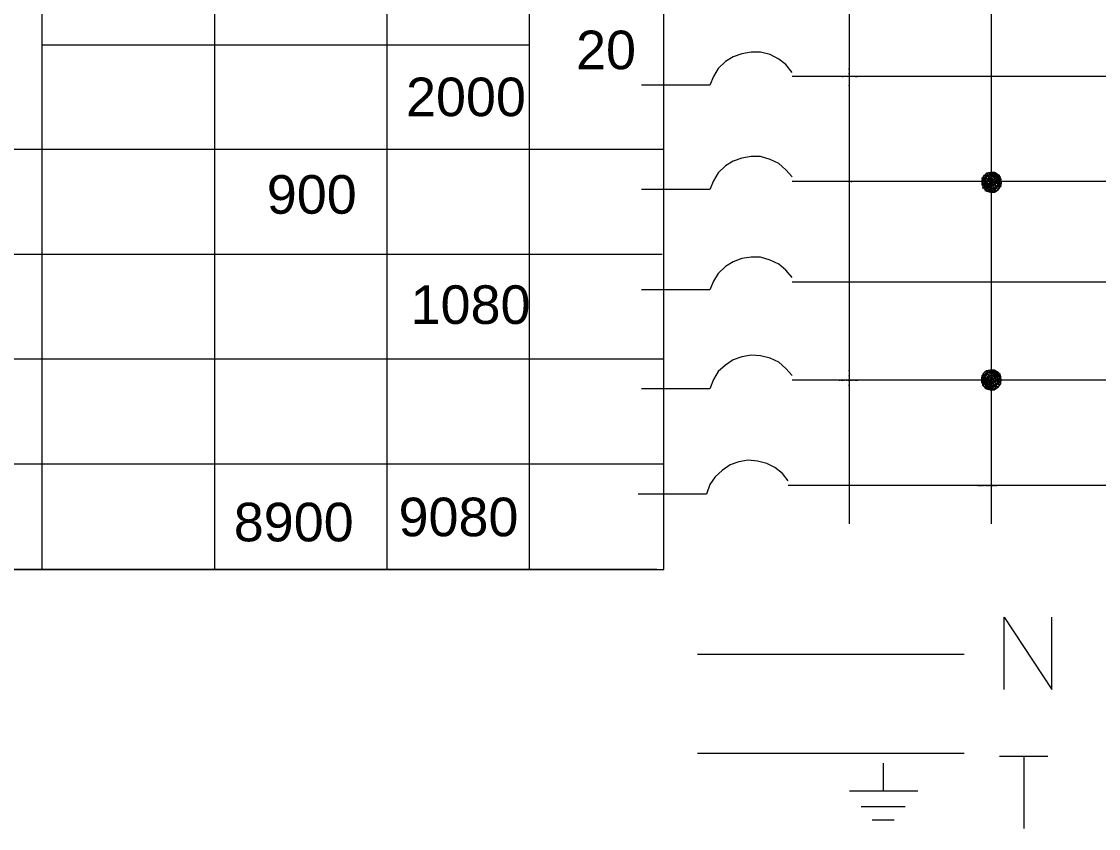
# Model space of a CAD drawing. Header units: metres. Extents: x 0 to 62.3, y -0.2 to 17.7.
# Drawn here: x 45.629 to 48.144, y 13.79 to 15.673 of the extents above; entities that cross this region are included whole.
import ezdxf

# ---------------------------------------------------------------- set-up
doc = ezdxf.new("R2010")
doc.units = ezdxf.units.M
doc.header["$LTSCALE"] = 0.5
doc.layers.add('TABLERO', color=7, linetype='Continuous')
doc.styles.get("Standard").update_dxf_attribs({"font": 'arial.ttf'})

msp = doc.modelspace()

# ---------------------------------------------------------------- linework, layer by layer
at = {"layer": 'TABLERO', "color": 7, "linetype": 'Continuous', "lineweight": 18, "true_color": 0x000007}
for p, q in [((45.6764, 16.727), (45.6764, 14.3949)), ((45.6764, 16.727), (45.6764, 14.6404)), ((46.8146, 16.727), (46.8146, 14.3949)), ((47.5623, 16.7251), (47.5623, 14.5012)), ((47.8939, 16.7105), (47.8939, 14.5012)), ((46.0794, 16.5218), (46.0794, 14.3949)), ((46.4824, 16.5218), (46.4824, 14.3949)), ((46.8146, 16.5218), (46.8146, 14.3949)), ((46.8146, 15.6187), (45.6764, 15.6187)), ((48.3207, 15.5454), (47.4286, 15.5454)), ((47.5458, 15.5454), (47.5477, 15.5454)), ((47.5623, 15.5619), (47.5623, 15.5637)), ((47.5623, 15.5509), (47.5623, 15.5527)), ((47.577, 15.5454), (47.5788, 15.5454)), ((47.5788, 15.5454), (47.5807, 15.5454)), ((47.2363, 15.5252), (47.0769, 15.5252)), ((47.5623, 15.5234), (47.5623, 15.5252)), ((47.1291, 15.375), (43.9492, 15.375)), ((47.8791, 15.3157), (47.8809, 15.3176)), ((47.8828, 15.3176), (47.8846, 15.3194)), ((47.8846, 15.3176), (47.8883, 15.3212)), ((47.8846, 15.3139), (47.8864, 15.3176)), ((47.8864, 15.3157), (47.8901, 15.3176)), ((47.8883, 15.3194), (47.8901, 15.3212)), ((47.8883, 15.3176), (47.8901, 15.3176)), ((47.8901, 15.3194), (47.8938, 15.3212)), ((47.8938, 15.3212), (47.8956, 15.3212)), ((47.8938, 15.3176), (47.8956, 15.3194)), ((47.8938, 15.3176), (47.8956, 15.3176)), ((47.8956, 15.3212), (47.8974, 15.3212)), ((47.8956, 15.3157), (47.8974, 15.3176)), ((47.8974, 15.3212), (47.8993, 15.3212)), ((47.8974, 15.3157), (47.9011, 15.3194)), ((47.8993, 15.3194), (47.9011, 15.3212)), ((47.8993, 15.3176), (47.9011, 15.3176)), ((47.9029, 15.3194), (47.9029, 15.3212)), ((47.9029, 15.3176), (47.9047, 15.3176)), ((47.9047, 15.3176), (47.9066, 15.3194)), ((47.9066, 15.3157), (47.9084, 15.3176)), ((48.3207, 15.2999), (47.4286, 15.2999)), ((47.5607, 15.3), (47.5625, 15.3)), ((47.5607, 15.3), (47.5625, 15.3)), ((47.5661, 15.3), (47.568, 15.3)), ((47.8718, 15.3011), (47.8754, 15.3029)), ((47.8719, 15.2999), (47.8738, 15.2999)), ((47.8736, 15.3066), (47.8754, 15.3084)), ((47.8736, 15.3029), (47.8754, 15.3066)), ((47.8736, 15.3011), (47.8754, 15.3011)), ((47.8736, 15.2956), (47.8754, 15.2974)), ((47.8736, 15.2937), (47.8754, 15.2937)), ((47.8754, 15.3121), (47.8773, 15.3157)), ((47.8754, 15.3047), (47.8791, 15.3066)), ((47.8754, 15.3011), (47.8773, 15.3047)), ((47.8754, 15.2937), (47.8791, 15.2956)), ((47.8773, 15.3102), (47.8809, 15.3121)), ((47.8773, 15.3066), (47.8791, 15.3102)), ((47.8773, 15.2992), (47.8791, 15.3011)), ((47.8773, 15.2937), (47.8791, 15.2937)), ((47.8791, 15.3139), (47.8809, 15.3157)), ((47.8791, 15.3084), (47.8828, 15.3102)), ((47.8791, 15.3047), (47.8809, 15.3084)), ((47.8791, 15.2974), (47.8791, 15.2992)), ((47.8791, 15.2974), (47.8809, 15.2974)), ((47.8791, 15.2937), (47.8809, 15.2974)), ((47.8793, 15.2999), (47.8811, 15.2999)), ((47.8809, 15.3139), (47.8846, 15.3157)), ((47.8809, 15.3102), (47.8828, 15.3139)), ((47.8809, 15.3066), (47.8846, 15.3084)), ((47.8809, 15.3029), (47.8828, 15.3047)), ((47.8809, 15.2992), (47.8828, 15.3029)), ((47.8809, 15.2974), (47.8828, 15.2992)), ((47.8809, 15.2919), (47.8828, 15.2937)), ((47.8828, 15.3121), (47.8864, 15.3139)), ((47.8828, 15.3084), (47.8846, 15.3121)), ((47.8828, 15.3011), (47.8864, 15.3029)), ((47.8828, 15.2974), (47.8846, 15.3011)), ((47.8828, 15.2974), (47.8846, 15.2974)), ((47.8829, 15.2999), (47.8848, 15.2999)), ((47.8846, 15.3066), (47.8883, 15.3084)), ((47.8846, 15.3029), (47.8864, 15.3066)), ((47.8846, 15.2992), (47.8883, 15.3011)), ((47.8846, 15.2956), (47.8864, 15.2974)), ((47.8864, 15.3121), (47.8883, 15.3157)), ((47.8864, 15.3102), (47.8883, 15.3121)), ((47.8864, 15.3047), (47.8901, 15.3066)), ((47.8864, 15.3011), (47.8883, 15.3047)), ((47.8864, 15.2937), (47.8901, 15.2956)), ((47.8864, 15.2901), (47.8883, 15.2937)), ((47.8883, 15.3066), (47.8901, 15.3102)), ((47.8883, 15.3029), (47.8919, 15.3047)), ((47.8883, 15.2992), (47.8901, 15.3011)), ((47.8883, 15.2956), (47.8901, 15.2974)), ((47.8883, 15.2919), (47.8919, 15.2937)), ((47.8901, 15.3139), (47.8919, 15.3157)), ((47.8901, 15.3084), (47.8938, 15.3102)), ((47.8901, 15.3047), (47.8919, 15.3084)), ((47.8901, 15.2974), (47.8901, 15.2992)), ((47.8901, 15.2974), (47.8919, 15.2974)), ((47.8901, 15.2937), (47.8919, 15.2974)), ((47.8902, 15.2999), (47.8921, 15.2999)), ((47.8919, 15.3121), (47.8938, 15.3139)), ((47.8919, 15.3029), (47.8938, 15.3047)), ((47.8919, 15.2992), (47.8938, 15.3029)), ((47.8919, 15.2974), (47.8938, 15.2992)), ((47.8919, 15.2956), (47.8938, 15.2974)), ((47.8919, 15.2919), (47.8938, 15.2937)), ((47.8938, 15.3121), (47.8974, 15.3139)), ((47.8938, 15.3121), (47.8956, 15.3121)), ((47.8938, 15.3102), (47.8956, 15.3121)), ((47.8938, 15.3084), (47.8938, 15.3102)), ((47.8938, 15.3066), (47.8956, 15.3084)), ((47.8938, 15.3066), (47.8956, 15.3066)), ((47.8938, 15.3029), (47.8956, 15.3029)), ((47.8938, 15.3011), (47.8974, 15.3029)), ((47.8938, 15.3011), (47.8956, 15.3011)), ((47.8938, 15.2992), (47.8956, 15.3011)), ((47.8938, 15.2974), (47.8938, 15.2992)), ((47.8938, 15.2974), (47.8956, 15.2974)), ((47.8938, 15.2974), (47.8956, 15.2974)), ((47.8938, 15.2937), (47.8956, 15.2937)), ((47.8939, 15.3109), (47.8939, 15.3127)), ((47.8939, 15.3091), (47.8939, 15.3109)), ((47.8939, 15.2999), (47.8939, 15.3017)), ((47.8939, 15.2999), (47.8957, 15.2999)), ((47.8939, 15.2999), (47.8957, 15.2999)), ((47.8939, 15.2962), (47.8939, 15.2981)), ((47.8956, 15.3139), (47.8974, 15.3139)), ((47.8956, 15.3047), (47.8974, 15.3066)), ((47.8956, 15.2992), (47.8993, 15.3011)), ((47.8956, 15.2956), (47.8974, 15.2974)), ((47.8956, 15.2919), (47.8974, 15.2956)), ((47.8974, 15.3102), (47.8993, 15.3121)), ((47.8974, 15.3047), (47.9011, 15.3066)), ((47.8974, 15.3011), (47.8993, 15.3047)), ((47.8974, 15.2974), (47.8974, 15.2992)), ((47.8974, 15.2937), (47.9011, 15.2956)), ((47.8974, 15.2901), (47.8993, 15.2937)), ((47.8993, 15.3139), (47.9011, 15.3139)), ((47.8993, 15.3084), (47.9011, 15.3102)), ((47.8993, 15.2974), (47.9011, 15.2974)), ((47.8993, 15.2919), (47.9029, 15.2937)), ((47.8994, 15.2999), (47.9012, 15.2999)), ((47.9011, 15.3139), (47.9029, 15.3157)), ((47.9011, 15.3047), (47.9029, 15.3084)), ((47.9011, 15.3029), (47.9029, 15.3047)), ((47.9011, 15.2974), (47.9011, 15.2992)), ((47.9011, 15.2974), (47.9029, 15.2974)), ((47.9011, 15.2937), (47.9029, 15.2974)), ((47.9012, 15.2999), (47.9031, 15.2999)), ((47.9029, 15.3121), (47.9047, 15.3139)), ((47.9029, 15.3102), (47.9047, 15.3102)), ((47.9029, 15.3066), (47.9047, 15.3066)), ((47.9029, 15.3011), (47.9047, 15.3029)), ((47.9029, 15.2974), (47.9047, 15.2992)), ((47.9029, 15.2956), (47.9066, 15.2974)), ((47.9029, 15.2919), (47.9047, 15.2956)), ((47.9047, 15.3084), (47.9084, 15.3121)), ((47.9047, 15.3066), (47.9066, 15.3084)), ((47.9047, 15.2974), (47.9066, 15.3011)), ((47.9047, 15.2974), (47.9066, 15.2974)), ((47.9049, 15.2999), (47.9067, 15.2999)), ((47.9066, 15.3139), (47.9084, 15.3139)), ((47.9066, 15.3102), (47.9084, 15.3102)), ((47.9066, 15.3047), (47.9084, 15.3066)), ((47.9066, 15.2992), (47.9084, 15.2992)), ((47.9066, 15.2956), (47.9084, 15.2974)), ((47.9066, 15.2937), (47.9084, 15.2956)), ((47.9084, 15.3139), (47.9102, 15.3157)), ((47.9084, 15.3102), (47.9102, 15.3121)), ((47.9084, 15.3011), (47.9102, 15.3047)), ((47.9084, 15.2992), (47.9102, 15.3011)), ((47.9084, 15.2901), (47.9102, 15.2937)), ((47.9102, 15.3157), (47.9121, 15.3157)), ((47.9102, 15.3139), (47.9121, 15.3139)), ((47.9102, 15.3084), (47.9121, 15.3102)), ((47.9102, 15.3066), (47.9121, 15.3066)), ((47.9102, 15.3029), (47.9121, 15.3029)), ((47.9102, 15.2974), (47.9121, 15.2992)), ((47.9102, 15.2974), (47.9121, 15.2974)), ((47.9102, 15.2919), (47.9139, 15.2937)), ((47.9104, 15.2999), (47.9122, 15.2999)), ((47.9121, 15.3139), (47.9139, 15.3139)), ((47.9121, 15.3066), (47.9157, 15.3084)), ((47.9121, 15.3047), (47.9139, 15.3047)), ((47.9121, 15.3029), (47.9139, 15.3047)), ((47.9121, 15.2937), (47.9139, 15.2974)), ((47.9139, 15.3121), (47.9157, 15.3121)), ((47.9139, 15.3066), (47.9157, 15.3066)), ((47.9139, 15.3011), (47.9157, 15.3029)), ((47.9139, 15.2956), (47.9157, 15.2956)), ((47.9139, 15.2919), (47.9176, 15.2956)), ((47.9159, 15.2999), (47.9177, 15.2999)), ((47.2363, 15.2816), (47.0769, 15.2816)), ((47.8736, 15.2901), (47.8754, 15.2901)), ((47.8736, 15.2882), (47.8754, 15.2882)), ((47.8736, 15.2846), (47.8754, 15.2864)), ((47.8754, 15.2919), (47.8773, 15.2919)), ((47.8754, 15.2901), (47.8773, 15.2919)), ((47.8754, 15.2828), (47.8773, 15.2846)), ((47.8773, 15.2882), (47.8791, 15.2901)), ((47.8773, 15.2828), (47.8791, 15.2828)), ((47.8791, 15.2864), (47.8809, 15.2882)), ((47.8791, 15.2846), (47.8809, 15.2846)), ((47.8791, 15.2828), (47.8809, 15.2846)), ((47.8791, 15.2791), (47.8809, 15.2791)), ((47.8809, 15.2864), (47.8828, 15.2864)), ((47.8809, 15.2809), (47.8828, 15.2828)), ((47.8828, 15.2901), (47.8864, 15.2919)), ((47.8828, 15.2864), (47.8846, 15.2901)), ((47.8828, 15.2882), (47.8846, 15.2882)), ((47.8828, 15.2846), (47.8846, 15.2846)), ((47.8828, 15.2791), (47.8846, 15.2809)), ((47.8828, 15.2773), (47.8846, 15.2773)), ((47.8846, 15.2846), (47.8864, 15.2864)), ((47.8846, 15.2791), (47.8864, 15.2791)), ((47.8864, 15.2828), (47.8883, 15.2846)), ((47.8864, 15.2791), (47.8883, 15.2828)), ((47.8864, 15.2809), (47.8883, 15.2809)), ((47.8864, 15.2773), (47.8883, 15.2773)), ((47.8883, 15.2882), (47.8901, 15.2901)), ((47.8883, 15.2773), (47.8901, 15.2791)), ((47.8901, 15.2864), (47.8938, 15.2882)), ((47.8901, 15.2828), (47.8919, 15.2864)), ((47.8901, 15.2846), (47.8919, 15.2846)), ((47.8901, 15.2809), (47.8919, 15.2809)), ((47.8901, 15.2754), (47.8919, 15.2773)), ((47.8919, 15.2846), (47.8938, 15.2864)), ((47.8919, 15.2809), (47.8938, 15.2828)), ((47.8938, 15.2901), (47.8974, 15.2919)), ((47.8938, 15.2901), (47.8956, 15.2901)), ((47.8938, 15.2882), (47.8956, 15.2901)), ((47.8938, 15.2864), (47.8938, 15.2882)), ((47.8938, 15.2864), (47.8956, 15.2864)), ((47.8938, 15.2791), (47.8956, 15.2809)), ((47.8938, 15.2791), (47.8956, 15.2791)), ((47.8938, 15.2773), (47.8956, 15.2791)), ((47.8938, 15.2773), (47.8956, 15.2773)), ((47.8938, 15.2754), (47.8938, 15.2773)), ((47.8939, 15.2889), (47.8939, 15.2907)), ((47.8939, 15.2779), (47.8939, 15.2798)), ((47.8956, 15.2882), (47.8993, 15.2901)), ((47.8956, 15.2846), (47.8974, 15.2864)), ((47.8956, 15.2773), (47.8993, 15.2791)), ((47.8974, 15.2828), (47.9011, 15.2846)), ((47.8974, 15.2791), (47.8993, 15.2828)), ((47.8974, 15.2773), (47.8993, 15.2773)), ((47.8993, 15.2882), (47.9011, 15.2919)), ((47.8993, 15.2809), (47.9029, 15.2828)), ((47.8993, 15.2773), (47.9011, 15.2791)), ((47.9011, 15.2864), (47.9047, 15.2882)), ((47.9011, 15.2828), (47.9029, 15.2864)), ((47.9011, 15.2754), (47.9029, 15.2773)), ((47.9029, 15.2901), (47.9047, 15.2919)), ((47.9029, 15.2846), (47.9066, 15.2864)), ((47.9029, 15.2809), (47.9047, 15.2846)), ((47.9047, 15.2901), (47.9084, 15.2919)), ((47.9047, 15.2864), (47.9066, 15.2901)), ((47.9047, 15.2828), (47.9084, 15.2846)), ((47.9047, 15.2791), (47.9084, 15.2809)), ((47.9047, 15.2773), (47.9066, 15.2791)), ((47.9066, 15.2882), (47.9102, 15.2901)), ((47.9066, 15.2846), (47.9084, 15.2882)), ((47.9084, 15.2828), (47.9121, 15.2846)), ((47.9084, 15.2791), (47.9102, 15.2828)), ((47.9102, 15.2882), (47.9121, 15.2919)), ((47.9102, 15.2864), (47.9121, 15.2882)), ((47.9121, 15.2828), (47.9139, 15.2864)), ((47.9139, 15.2901), (47.9157, 15.2919)), ((47.1252, 15.1295), (43.9492, 15.1295)), ((47.2363, 15.0471), (47.0769, 15.0471)), ((48.3207, 15.0654), (47.4286, 15.0654)), ((47.1291, 14.8859), (43.9492, 14.8859)), ((47.5623, 14.8584), (47.5623, 14.8602)), ((47.5623, 14.8456), (47.5623, 14.8474)), ((47.8712, 14.8401), (47.8749, 14.8419)), ((47.8731, 14.8456), (47.8749, 14.8474)), ((47.8731, 14.8419), (47.8749, 14.8456)), ((47.8731, 14.8401), (47.8749, 14.8401)), ((47.8749, 14.851), (47.8767, 14.8547)), ((47.8749, 14.8437), (47.8786, 14.8456)), ((47.8749, 14.8401), (47.8767, 14.8437)), ((47.8767, 14.8492), (47.8804, 14.851)), ((47.8767, 14.8456), (47.8786, 14.8492)), ((47.8767, 14.8382), (47.8786, 14.8401)), ((47.8786, 14.8547), (47.8804, 14.8565)), ((47.8786, 14.8529), (47.8804, 14.8547)), ((47.8786, 14.8474), (47.8822, 14.8492)), ((47.8786, 14.8437), (47.8804, 14.8474)), ((47.8804, 14.8529), (47.8841, 14.8547)), ((47.8804, 14.8492), (47.8822, 14.8529)), ((47.8804, 14.8456), (47.8841, 14.8474)), ((47.8804, 14.8419), (47.8822, 14.8437)), ((47.8804, 14.8382), (47.8822, 14.8419)), ((47.8822, 14.8565), (47.8841, 14.8584)), ((47.8822, 14.851), (47.8859, 14.8529)), ((47.8822, 14.8474), (47.8841, 14.851)), ((47.8822, 14.8401), (47.8859, 14.8419)), ((47.8822, 14.8364), (47.8841, 14.8401)), ((47.8841, 14.8565), (47.8877, 14.8602)), ((47.8841, 14.8529), (47.8859, 14.8565)), ((47.8841, 14.8456), (47.8877, 14.8474)), ((47.8841, 14.8419), (47.8859, 14.8456)), ((47.8841, 14.8382), (47.8877, 14.8401)), ((47.8859, 14.8547), (47.8896, 14.8565)), ((47.8859, 14.851), (47.8877, 14.8547)), ((47.8859, 14.8492), (47.8877, 14.851)), ((47.8859, 14.8437), (47.8896, 14.8456)), ((47.8859, 14.8401), (47.8877, 14.8437)), ((47.8877, 14.8584), (47.8896, 14.8602)), ((47.8877, 14.8565), (47.8896, 14.8565)), ((47.8877, 14.8456), (47.8896, 14.8492)), ((47.8877, 14.8419), (47.8914, 14.8437)), ((47.8877, 14.8382), (47.8896, 14.8401)), ((47.8896, 14.8584), (47.8932, 14.8602)), ((47.8896, 14.8529), (47.8914, 14.8547)), ((47.8896, 14.8474), (47.8932, 14.8492)), ((47.8896, 14.8437), (47.8914, 14.8474)), ((47.8914, 14.851), (47.8932, 14.8529)), ((47.8914, 14.8419), (47.8932, 14.8437)), ((47.8914, 14.8382), (47.8932, 14.8419)), ((47.8932, 14.8602), (47.8951, 14.8602)), ((47.8932, 14.8565), (47.8951, 14.8584)), ((47.8932, 14.8565), (47.8951, 14.8565)), ((47.8932, 14.851), (47.8969, 14.8529)), ((47.8932, 14.851), (47.8951, 14.851)), ((47.8932, 14.8492), (47.8951, 14.851)), ((47.8932, 14.8474), (47.8932, 14.8492)), ((47.8932, 14.8456), (47.8951, 14.8474)), ((47.8932, 14.8456), (47.8951, 14.8456)), ((47.8932, 14.8419), (47.8951, 14.8419)), ((47.8932, 14.8401), (47.8969, 14.8419)), ((47.8932, 14.8401), (47.8951, 14.8401)), ((47.8932, 14.8382), (47.8951, 14.8401)), ((47.8951, 14.8602), (47.8969, 14.8602)), ((47.8951, 14.8547), (47.8969, 14.8565)), ((47.8951, 14.8529), (47.8969, 14.8529)), ((47.8951, 14.8437), (47.8969, 14.8456)), ((47.8951, 14.8382), (47.8987, 14.8401)), ((47.8969, 14.8602), (47.8987, 14.8602)), ((47.8969, 14.8547), (47.9005, 14.8584)), ((47.8969, 14.8492), (47.8987, 14.851)), ((47.8969, 14.8437), (47.9005, 14.8456)), ((47.8969, 14.8401), (47.8987, 14.8437)), ((47.8987, 14.8584), (47.9005, 14.8602)), ((47.8987, 14.8565), (47.9005, 14.8565)), ((47.8987, 14.8529), (47.9005, 14.8529)), ((47.8987, 14.8474), (47.9005, 14.8492)), ((47.9005, 14.8529), (47.9024, 14.8547)), ((47.9005, 14.8437), (47.9024, 14.8474)), ((47.9005, 14.8419), (47.9024, 14.8437)), ((47.9024, 14.8584), (47.9024, 14.8602)), ((47.9024, 14.8565), (47.9042, 14.8565)), ((47.9024, 14.851), (47.9042, 14.8529)), ((47.9024, 14.8492), (47.9042, 14.8492)), ((47.9024, 14.8456), (47.9042, 14.8456)), ((47.9024, 14.8401), (47.9042, 14.8419)), ((47.9042, 14.8565), (47.906, 14.8584)), ((47.9042, 14.8474), (47.9079, 14.851)), ((47.9042, 14.8456), (47.906, 14.8474)), ((47.9042, 14.8364), (47.906, 14.8401)), ((47.906, 14.8547), (47.9079, 14.8565)), ((47.906, 14.8529), (47.9079, 14.8529)), ((47.906, 14.8492), (47.9079, 14.8492)), ((47.906, 14.8437), (47.9079, 14.8456)), ((47.9079, 14.8529), (47.9097, 14.8547)), ((47.9079, 14.8492), (47.9097, 14.851)), ((47.9079, 14.8401), (47.9097, 14.8437)), ((47.9079, 14.8382), (47.9097, 14.8401)), ((47.9097, 14.8547), (47.9115, 14.8547)), ((47.9097, 14.8529), (47.9115, 14.8529)), ((47.9097, 14.8474), (47.9115, 14.8492)), ((47.9097, 14.8456), (47.9115, 14.8456)), ((47.9097, 14.8419), (47.9115, 14.8419)), ((47.9115, 14.8529), (47.9134, 14.8529)), ((47.9115, 14.8456), (47.9152, 14.8474)), ((47.9115, 14.8437), (47.9134, 14.8437)), ((47.9115, 14.8419), (47.9134, 14.8437)), ((47.9134, 14.851), (47.9152, 14.851)), ((47.9134, 14.8456), (47.9152, 14.8456)), ((47.9134, 14.8401), (47.9152, 14.8419)), ((47.2363, 14.8163), (47.0769, 14.8163)), ((48.3207, 14.8364), (47.4286, 14.8364)), ((47.5385, 14.8364), (47.5404, 14.8364)), ((47.5422, 14.8364), (47.544, 14.8364)), ((47.544, 14.8364), (47.5458, 14.8364)), ((47.5458, 14.8364), (47.5477, 14.8364)), ((47.5495, 14.8364), (47.5513, 14.8364)), ((47.555, 14.8364), (47.5568, 14.8364)), ((47.5587, 14.8364), (47.5605, 14.8364)), ((47.5605, 14.8364), (47.5623, 14.8364)), ((47.5605, 14.8364), (47.5623, 14.8364)), ((47.5623, 14.8346), (47.5623, 14.8364)), ((47.5623, 14.8236), (47.5623, 14.8254)), ((47.5642, 14.8364), (47.566, 14.8364)), ((47.566, 14.8364), (47.5678, 14.8364)), ((47.5697, 14.8364), (47.5715, 14.8364)), ((47.5752, 14.8364), (47.577, 14.8364)), ((47.577, 14.8364), (47.5788, 14.8364)), ((47.5788, 14.8364), (47.5807, 14.8364)), ((47.5807, 14.8364), (47.5825, 14.8364)), ((47.8731, 14.8346), (47.8749, 14.8364)), ((47.8731, 14.8327), (47.8749, 14.8327)), ((47.8731, 14.8291), (47.8749, 14.8291)), ((47.8731, 14.8272), (47.8749, 14.8272)), ((47.8731, 14.8236), (47.8749, 14.8254)), ((47.8749, 14.8327), (47.8786, 14.8346)), ((47.8749, 14.8309), (47.8767, 14.8309)), ((47.8749, 14.8291), (47.8767, 14.8309)), ((47.8749, 14.8217), (47.8767, 14.8236)), ((47.8767, 14.8327), (47.8786, 14.8327)), ((47.8767, 14.8272), (47.8786, 14.8291)), ((47.8767, 14.8217), (47.8786, 14.8217)), ((47.8786, 14.8364), (47.8786, 14.8382)), ((47.8786, 14.8364), (47.8804, 14.8364)), ((47.8786, 14.8327), (47.8804, 14.8364)), ((47.8786, 14.8254), (47.8804, 14.8272)), ((47.8786, 14.8236), (47.8804, 14.8236)), ((47.8786, 14.8217), (47.8804, 14.8236)), ((47.8786, 14.8181), (47.8804, 14.8181)), ((47.8804, 14.8364), (47.8822, 14.8382)), ((47.8804, 14.8309), (47.8822, 14.8327)), ((47.8804, 14.8254), (47.8822, 14.8254)), ((47.8804, 14.8199), (47.8822, 14.8217)), ((47.8822, 14.8364), (47.8841, 14.8364)), ((47.8822, 14.8291), (47.8859, 14.8309)), ((47.8822, 14.8254), (47.8841, 14.8291)), ((47.8822, 14.8272), (47.8841, 14.8272)), ((47.8822, 14.8236), (47.8841, 14.8236)), ((47.8822, 14.8181), (47.8841, 14.8199)), ((47.8822, 14.8162), (47.8841, 14.8162)), ((47.8841, 14.8346), (47.8859, 14.8364)), ((47.8841, 14.8236), (47.8859, 14.8254)), ((47.8841, 14.8181), (47.8859, 14.8181)), ((47.8859, 14.8327), (47.8896, 14.8346)), ((47.8859, 14.8291), (47.8877, 14.8327)), ((47.8859, 14.8217), (47.8877, 14.8236)), ((47.8859, 14.8181), (47.8877, 14.8217)), ((47.8859, 14.8199), (47.8877, 14.8199)), ((47.8859, 14.8162), (47.8877, 14.8162)), ((47.8877, 14.8346), (47.8896, 14.8364)), ((47.8877, 14.8309), (47.8914, 14.8327)), ((47.8877, 14.8272), (47.8896, 14.8291)), ((47.8877, 14.8162), (47.8896, 14.8181)), ((47.8896, 14.8364), (47.8896, 14.8382)), ((47.8896, 14.8364), (47.8914, 14.8364)), ((47.8896, 14.8327), (47.8914, 14.8364)), ((47.8896, 14.8254), (47.8932, 14.8272)), ((47.8896, 14.8217), (47.8914, 14.8254)), ((47.8896, 14.8236), (47.8914, 14.8236)), ((47.8896, 14.8199), (47.8914, 14.8199)), ((47.8896, 14.8144), (47.8914, 14.8162)), ((47.8914, 14.8364), (47.8932, 14.8382)), ((47.8914, 14.8346), (47.8932, 14.8364)), ((47.8914, 14.8309), (47.8932, 14.8327)), ((47.8914, 14.8236), (47.8932, 14.8254)), ((47.8914, 14.8199), (47.8932, 14.8217)), ((47.8932, 14.8364), (47.8932, 14.8382)), ((47.8932, 14.8364), (47.8951, 14.8364)), ((47.8932, 14.8364), (47.8951, 14.8364)), ((47.8932, 14.8327), (47.8951, 14.8327)), ((47.8932, 14.8291), (47.8969, 14.8309)), ((47.8932, 14.8291), (47.8951, 14.8291)), ((47.8932, 14.8272), (47.8951, 14.8291)), ((47.8932, 14.8254), (47.8932, 14.8272)), ((47.8932, 14.8254), (47.8951, 14.8254)), ((47.8932, 14.8181), (47.8951, 14.8199)), ((47.8932, 14.8181), (47.8951, 14.8181)), ((47.8932, 14.8162), (47.8951, 14.8181)), ((47.8932, 14.8162), (47.8951, 14.8162)), ((47.8932, 14.8144), (47.8932, 14.8162)), ((47.8951, 14.8346), (47.8969, 14.8364)), ((47.8951, 14.8309), (47.8969, 14.8346)), ((47.8951, 14.8272), (47.8987, 14.8291)), ((47.8951, 14.8236), (47.8969, 14.8254)), ((47.8951, 14.8162), (47.8987, 14.8181)), ((47.8969, 14.8364), (47.8969, 14.8382)), ((47.8969, 14.8327), (47.9005, 14.8346)), ((47.8969, 14.8291), (47.8987, 14.8327)), ((47.8969, 14.8217), (47.9005, 14.8236)), ((47.8969, 14.8181), (47.8987, 14.8217)), ((47.8969, 14.8162), (47.8987, 14.8162)), ((47.8987, 14.8364), (47.9005, 14.8364)), ((47.8987, 14.8309), (47.9024, 14.8327)), ((47.8987, 14.8272), (47.9005, 14.8309)), ((47.8987, 14.8199), (47.9024, 14.8217)), ((47.8987, 14.8162), (47.9005, 14.8181)), ((47.9005, 14.8364), (47.9005, 14.8382)), ((47.9005, 14.8364), (47.9024, 14.8364)), ((47.9005, 14.8327), (47.9024, 14.8364)), ((47.9005, 14.8254), (47.9042, 14.8272)), ((47.9005, 14.8217), (47.9024, 14.8254)), ((47.9005, 14.8144), (47.9024, 14.8162)), ((47.9024, 14.8364), (47.9042, 14.8382)), ((47.9024, 14.8346), (47.906, 14.8364)), ((47.9024, 14.8309), (47.9042, 14.8346)), ((47.9024, 14.8291), (47.9042, 14.8309)), ((47.9024, 14.8236), (47.906, 14.8254)), ((47.9024, 14.8199), (47.9042, 14.8236)), ((47.9042, 14.8364), (47.906, 14.8364)), ((47.9042, 14.8291), (47.9079, 14.8309)), ((47.9042, 14.8254), (47.906, 14.8291)), ((47.9042, 14.8217), (47.9079, 14.8236)), ((47.9042, 14.8181), (47.9079, 14.8199)), ((47.9042, 14.8162), (47.906, 14.8181)), ((47.906, 14.8382), (47.9079, 14.8382)), ((47.906, 14.8346), (47.9079, 14.8364)), ((47.906, 14.8327), (47.9079, 14.8346)), ((47.906, 14.8272), (47.9097, 14.8291)), ((47.906, 14.8236), (47.9079, 14.8272)), ((47.9079, 14.8291), (47.9097, 14.8327)), ((47.9079, 14.8217), (47.9115, 14.8236)), ((47.9079, 14.8181), (47.9097, 14.8217)), ((47.9097, 14.8364), (47.9115, 14.8382)), ((47.9097, 14.8364), (47.9115, 14.8364)), ((47.9097, 14.8309), (47.9134, 14.8327)), ((47.9097, 14.8272), (47.9115, 14.8309)), ((47.9097, 14.8254), (47.9115, 14.8272)), ((47.9115, 14.8327), (47.9134, 14.8364)), ((47.9115, 14.8217), (47.9134, 14.8254)), ((47.9134, 14.8346), (47.9152, 14.8346)), ((47.9134, 14.8309), (47.917, 14.8346)), ((47.9134, 14.8291), (47.9152, 14.8309)), ((47.1291, 14.6404), (43.9492, 14.6404)), ((48.3207, 14.591), (47.4194, 14.591)), ((47.8628, 14.591), (47.8646, 14.591)), ((47.8664, 14.591), (47.8683, 14.591)), ((47.8683, 14.591), (47.8701, 14.591)), ((47.8719, 14.591), (47.8738, 14.591)), ((47.8756, 14.591), (47.8774, 14.591)), ((47.8811, 14.591), (47.8829, 14.591)), ((47.8811, 14.591), (47.8829, 14.591)), ((47.8848, 14.591), (47.8866, 14.591)), ((47.8866, 14.591), (47.8884, 14.591)), ((47.8902, 14.591), (47.8921, 14.591)), ((47.8921, 14.591), (47.8939, 14.591)), ((47.8939, 14.591), (47.8957, 14.591)), ((47.8957, 14.591), (47.8976, 14.591)), ((47.8976, 14.591), (47.8994, 14.591)), ((47.9012, 14.591), (47.9031, 14.591)), ((47.9049, 14.591), (47.9067, 14.591)), ((47.2289, 14.5708), (47.0696, 14.5708)), ((47.1129, 14.3949), (44.6801, 14.3949)), ((47.2075, 14.1971), (47.8304, 14.1971)), ((47.2075, 13.9663), (47.8304, 13.9663)), ((47.6417, 13.9425), (47.6417, 13.8783)), ((47.9128, 13.9589), (48.0264, 13.9589)), ((47.9696, 13.9589), (47.9696, 13.7904)), ((47.5629, 13.8783), (47.7223, 13.8783)), ((47.5904, 13.8417), (47.693, 13.8417)), ((47.6161, 13.8106), (47.6673, 13.8106))]:
    msp.add_line(p, q, dxfattribs=at)
for points in [[(43.9492, 14.3949), (47.1291, 14.3949), (47.1291, 16.727), (43.9492, 16.727)], [(47.9176, 15.2974), (47.9157, 15.3084), (47.9102, 15.3157), (47.9011, 15.3212), (47.8919, 15.3212), (47.8828, 15.3194), (47.8754, 15.3121), (47.8718, 15.3029), (47.8718, 15.2937), (47.8754, 15.2846), (47.8828, 15.2773), (47.8919, 15.2754), (47.9011, 15.2754), (47.9102, 15.2809), (47.9157, 15.2882)], [(47.917, 14.8364), (47.9152, 14.8474), (47.9097, 14.8547), (47.9005, 14.8602), (47.8914, 14.8602), (47.8822, 14.8584), (47.8749, 14.851), (47.8712, 14.8419), (47.8712, 14.8327), (47.8749, 14.8236), (47.8822, 14.8162), (47.8914, 14.8144), (47.9005, 14.8144), (47.9097, 14.8199), (47.9152, 14.8272)]]:
    msp.add_lwpolyline(points, close=True, dxfattribs=at)
for points in [[(47.4286, 15.5545), (47.414, 15.5729), (47.3975, 15.5857), (47.3773, 15.5967), (47.3553, 15.6022), (47.3333, 15.6022), (47.3114, 15.5985), (47.2912, 15.5912), (47.2729, 15.5802), (47.2564, 15.5637), (47.2454, 15.5454), (47.2363, 15.5252)], [(47.4286, 15.3109), (47.414, 15.3274), (47.3975, 15.342), (47.3773, 15.3512), (47.3553, 15.3585), (47.3333, 15.3585), (47.3114, 15.3549), (47.2912, 15.3475), (47.2729, 15.3365), (47.2564, 15.3201), (47.2454, 15.3017), (47.2363, 15.2816)], [(47.8901, 15.3157), (47.8938, 15.3194), (47.8938, 15.3212)], [(47.8938, 15.3157), (47.8956, 15.3176), (47.8993, 15.3212)], [(47.8938, 15.3047), (47.8956, 15.3066), (47.8993, 15.3102), (47.9029, 15.3139), (47.9066, 15.3176)], [(47.8974, 15.3121), (47.9011, 15.3157), (47.9047, 15.3194)], [(47.8718, 15.3066), (47.8736, 15.3084), (47.8773, 15.3121)], [(47.8718, 15.2919), (47.8754, 15.2956), (47.8791, 15.2974)], [(47.8736, 15.2974), (47.8773, 15.3011), (47.8809, 15.3047)], [(47.8736, 15.2864), (47.8773, 15.2901), (47.8809, 15.2937), (47.8846, 15.2974)], [(47.8754, 15.2846), (47.8791, 15.2882), (47.8828, 15.2919), (47.8864, 15.2956)], [(47.8883, 15.3102), (47.8919, 15.3139), (47.8938, 15.3157)], [(47.8993, 15.2992), (47.9029, 15.3029), (47.9066, 15.3066), (47.9102, 15.3102), (47.9121, 15.3121)], [(47.9011, 15.3084), (47.9047, 15.3121), (47.9084, 15.3157)], [(47.9047, 15.3011), (47.9084, 15.3047), (47.9121, 15.3084), (47.9139, 15.3102)], [(47.9084, 15.2974), (47.9102, 15.2992), (47.9139, 15.3029), (47.9176, 15.3066)], [(47.9084, 15.2937), (47.9121, 15.2974), (47.9139, 15.2974)], [(47.9139, 15.2974), (47.9157, 15.3011), (47.9176, 15.3029)], [(47.8791, 15.2809), (47.8809, 15.2828), (47.8846, 15.2864), (47.8883, 15.2901)], [(47.8809, 15.2791), (47.8828, 15.2809), (47.8864, 15.2846), (47.8901, 15.2882), (47.8938, 15.2919)], [(47.8846, 15.2773), (47.8883, 15.2791), (47.8919, 15.2828)], [(47.8883, 15.2754), (47.8901, 15.2773), (47.8938, 15.2809)], [(47.8938, 15.2809), (47.8974, 15.2846), (47.9011, 15.2882)], [(47.8993, 15.2754), (47.9011, 15.2773), (47.9047, 15.2809)], [(47.9121, 15.2864), (47.9157, 15.2901), (47.9176, 15.2901)], [(47.4286, 15.0764), (47.414, 15.0929), (47.3975, 15.1076), (47.3773, 15.1167), (47.3553, 15.124), (47.3333, 15.124), (47.3114, 15.1204), (47.2912, 15.1131), (47.2729, 15.1021), (47.2564, 15.0856), (47.2454, 15.0673), (47.2363, 15.0471)], [(47.4286, 14.8474), (47.414, 14.8639), (47.3975, 14.8786), (47.3773, 14.8877), (47.3553, 14.8932), (47.3333, 14.8951), (47.3114, 14.8914), (47.2912, 14.8841), (47.2729, 14.8712), (47.2564, 14.8566), (47.2454, 14.8383), (47.2363, 14.8163)], [(47.8712, 14.8456), (47.8731, 14.8474), (47.8767, 14.851)], [(47.8731, 14.8364), (47.8767, 14.8401), (47.8804, 14.8437)], [(47.8877, 14.8492), (47.8914, 14.8529), (47.8932, 14.8547)], [(47.8896, 14.8547), (47.8932, 14.8584), (47.8932, 14.8602)], [(47.8932, 14.8547), (47.8951, 14.8565), (47.8987, 14.8602)], [(47.8932, 14.8437), (47.8951, 14.8456), (47.8987, 14.8492), (47.9024, 14.8529), (47.906, 14.8565)], [(47.8969, 14.851), (47.9005, 14.8547), (47.9042, 14.8584)], [(47.8987, 14.8382), (47.9024, 14.8419), (47.906, 14.8456), (47.9097, 14.8492), (47.9115, 14.851)], [(47.9005, 14.8474), (47.9042, 14.851), (47.9079, 14.8547)], [(47.9042, 14.8401), (47.9079, 14.8437), (47.9115, 14.8474), (47.9134, 14.8492)], [(47.9079, 14.8364), (47.9097, 14.8382), (47.9134, 14.8419), (47.917, 14.8456)], [(47.9134, 14.8364), (47.9152, 14.8401), (47.917, 14.8419)], [(47.8712, 14.8309), (47.8749, 14.8346), (47.8786, 14.8364)], [(47.8731, 14.8254), (47.8767, 14.8291), (47.8804, 14.8327), (47.8841, 14.8364)], [(47.8749, 14.8236), (47.8786, 14.8272), (47.8822, 14.8309), (47.8859, 14.8346)], [(47.8786, 14.8199), (47.8804, 14.8217), (47.8841, 14.8254), (47.8877, 14.8291)], [(47.8804, 14.8181), (47.8822, 14.8199), (47.8859, 14.8236), (47.8896, 14.8272), (47.8932, 14.8309)], [(47.8841, 14.8162), (47.8877, 14.8181), (47.8914, 14.8217)], [(47.8877, 14.8144), (47.8896, 14.8162), (47.8932, 14.8199)], [(47.8932, 14.8199), (47.8969, 14.8236), (47.9005, 14.8272)], [(47.8987, 14.8144), (47.9005, 14.8162), (47.9042, 14.8199)], [(47.9079, 14.8327), (47.9115, 14.8364), (47.9134, 14.8364)], [(47.9115, 14.8254), (47.9152, 14.8291), (47.917, 14.8291)], [(47.4194, 14.6019), (47.4066, 14.6184), (47.3883, 14.6331), (47.37, 14.6422), (47.348, 14.6477), (47.326, 14.6496), (47.304, 14.6459), (47.2839, 14.6386), (47.2656, 14.6258), (47.2491, 14.6111), (47.2363, 14.5928), (47.2289, 14.5708)], [(47.9238, 14.1147), (47.9238, 14.2832), (48.0356, 14.1147), (48.0356, 14.2832)]]:
    msp.add_lwpolyline(points, dxfattribs=at)

# ---------------------------------------------------------------- texts
at = {"layer": 'TABLERO', "char_height": 0.0901, "attachment_point": 1}
for s, heights, insert in [('20', [0], (46.9242, 15.6523)), ('2000', [0], (46.5271, 15.5427)), ('900', [0], (46.2019, 15.3151)), ('1080', [0], (46.5378, 15.0579)), ('9080', [0.0921], (46.5096, 14.5624)), ('8900', [0], (46.1248, 14.5505))]:
    msp.add_mtext_dynamic_manual_height_columns(s, width=0.090104, gutter_width=0.4505, heights=heights, dxfattribs=dict(at, insert=insert))

doc.saveas('drawing.dxf')
